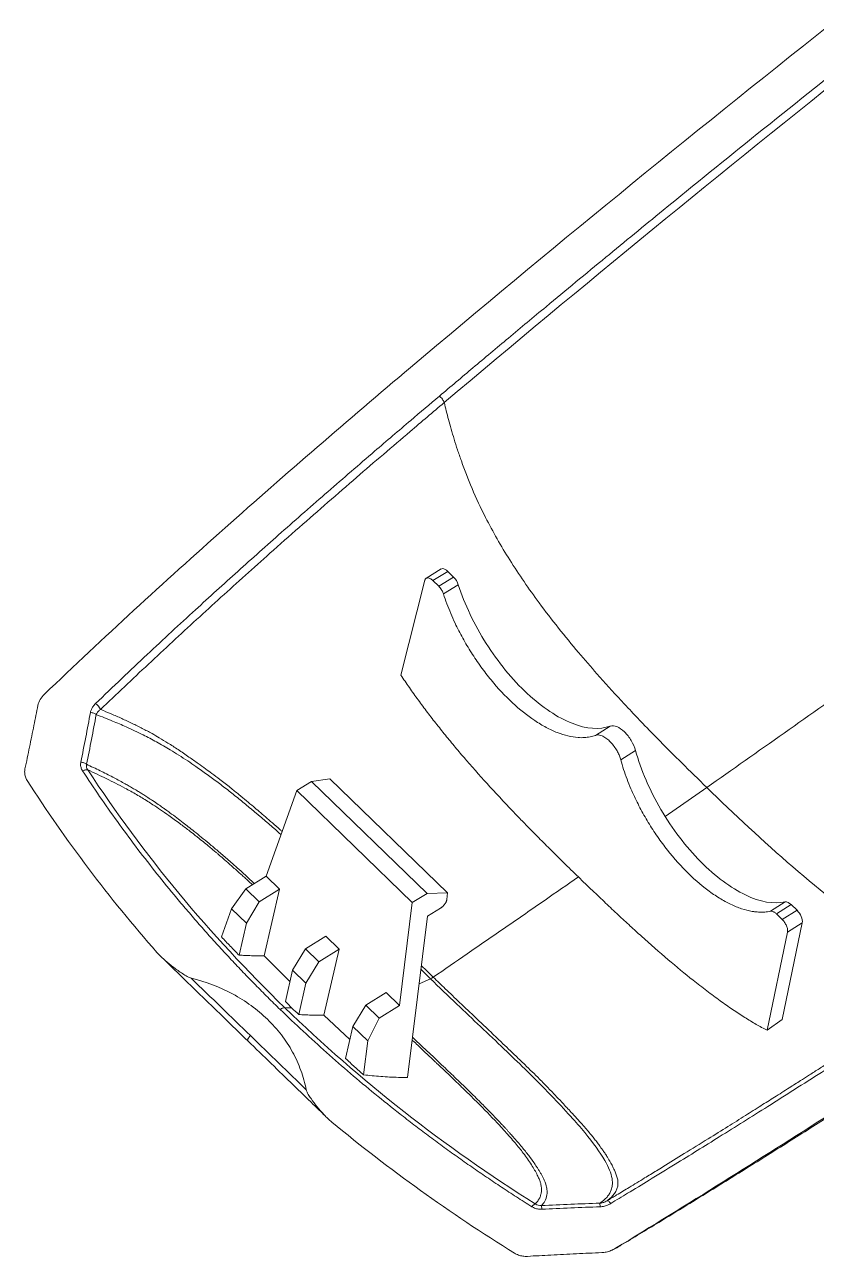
# Model space of a CAD drawing. Header units: inches. Extents: x 1631 to 3663, y 1126 to 1454.
# Drawn here: x 3007.32 to 3026.2, y 1193.24 to 1222.63 of the extents above; entities that cross this region are included whole.
import ezdxf

# ---------------------------------------------------------------- set-up
doc = ezdxf.new("R2010")
doc.units = ezdxf.units.IN
doc.header["$LTSCALE"] = 15

msp = doc.modelspace()

# ---------------------------------------------------------------- linework, layer by layer
at = {"color": 7, "linetype": 'Continuous', "lineweight": 15}
for p, q in [((3017.248, 1209.641), (3016.887, 1209.416)), ((3017.051, 1209.362), (3017.405, 1209.582)), ((3017.544, 1209.447), (3017.191, 1209.226)), ((3017.544, 1209.447), (3017.405, 1209.582)), ((3016.86, 1209.371), (3016.287, 1207.11)), ((3017.191, 1209.226), (3017.051, 1209.362)), ((3017.305, 1209.043), (3017.658, 1209.264)), ((3021.283, 1205.891), (3020.929, 1205.67)), ((3021.532, 1205.085), (3021.886, 1205.306)), ((3014.161, 1204.572), (3013.808, 1204.351)), ((3014.596, 1204.636), (3014.161, 1204.572)), ((3014.161, 1204.572), (3016.914, 1201.9)), ((3017.404, 1201.911), (3014.596, 1204.636)), ((3013.808, 1204.351), (3013.079, 1202.31)), ((3016.56, 1201.68), (3013.808, 1204.351)), ((3013.079, 1202.31), (3012.593, 1202.006)), ((3013.079, 1202.31), (3013.396, 1202.001)), ((3012.593, 1202.006), (3012.253, 1201.534)), ((3012.593, 1202.006), (3012.91, 1201.698)), ((3013.396, 1202.001), (3012.91, 1201.698)), ((3013.396, 1202.001), (3013.031, 1200.411)), ((3016.914, 1201.9), (3016.56, 1201.68)), ((3016.914, 1201.9), (3017.404, 1201.911)), ((3017.404, 1201.911), (3017.384, 1201.75)), ((3012.253, 1201.534), (3012.011, 1200.859)), ((3012.253, 1201.534), (3012.605, 1201.192)), ((3012.91, 1201.698), (3012.605, 1201.192)), ((3016.256, 1199.226), (3016.56, 1201.68)), ((3016.927, 1201.354), (3017.236, 1201.547)), ((3025.455, 1201.695), (3025.102, 1201.474)), ((3025.243, 1201.41), (3025.597, 1201.631)), ((3025.736, 1201.495), (3025.383, 1201.274)), ((3025.736, 1201.495), (3025.597, 1201.631)), ((3012.605, 1201.192), (3012.429, 1200.425)), ((3016.927, 1201.354), (3016.45, 1197.506)), ((3025.383, 1201.274), (3025.243, 1201.41)), ((3025.383, 1198.888), (3025.861, 1201.198)), ((3025.508, 1200.977), (3025.861, 1201.198)), ((3014.012, 1200.575), (3014.498, 1200.878)), ((3014.498, 1200.878), (3014.816, 1200.57)), ((3025.021, 1198.632), (3025.508, 1200.977)), ((3013.031, 1200.411), (3013.644, 1199.796)), ((3013.707, 1200.069), (3014.012, 1200.575)), ((3014.33, 1200.266), (3014.012, 1200.575)), ((3014.816, 1200.57), (3014.33, 1200.266)), ((3014.816, 1200.57), (3014.454, 1198.995)), ((3013.534, 1199.317), (3013.707, 1200.069)), ((3013.707, 1200.069), (3014.025, 1199.761)), ((3014.33, 1200.266), (3014.025, 1199.761)), ((3014.025, 1199.761), (3013.852, 1199.008)), ((3015.452, 1199.231), (3015.938, 1199.534)), ((3015.938, 1199.534), (3016.256, 1199.226)), ((3015.146, 1198.725), (3015.452, 1199.231)), ((3015.452, 1199.231), (3015.77, 1198.922)), ((3016.256, 1199.226), (3015.77, 1198.922)), ((3014.454, 1198.995), (3015.074, 1198.412)), ((3015.77, 1198.922), (3015.499, 1198.383)), ((3025.022, 1198.632), (3025.383, 1198.888)), ((3014.97, 1197.958), (3015.146, 1198.725)), ((3015.146, 1198.725), (3015.499, 1198.383)), ((3015.499, 1198.383), (3015.398, 1197.571)), ((3021.205, 1194.565), (3021.242, 1194.594))]:
    msp.add_line(p, q, dxfattribs=at)
at = {"color": 8, "linetype": 'Continuous', "lineweight": 15}
for p, q in [((3022.593, 1203.735), (3023.582, 1204.427)), ((3016.993, 1199.863), (3016.727, 1199.741))]:
    msp.add_line(p, q, dxfattribs=at)
at = {"color": 7, "linetype": 'Continuous', "lineweight": 15}
msp.add_arc((3008.746, 1206.083), 0.432, 28.1101, 52.828, dxfattribs=at)
for points in [[(3026.522, 1222.628), (3023.149, 1219.954), (3019.813, 1217.231), (3016.516, 1214.448)], [(3017.323, 1213.611), (3020.621, 1216.396), (3023.953, 1219.123), (3027.324, 1221.8)], [(3017.323, 1213.611), (3017.324, 1213.608), (3017.325, 1213.605), (3017.326, 1213.602)], [(3017.544, 1209.447), (3017.594, 1209.399), (3017.637, 1209.329), (3017.658, 1209.264)], [(3007.788, 1206.65), (3007.71, 1206.574), (3007.652, 1206.483), (3007.633, 1206.383)], [(3009.127, 1206.287), (3009.129, 1206.286), (3009.13, 1206.285), (3009.132, 1206.285)], [(3008.794, 1204.981), (3008.874, 1205.376), (3008.951, 1205.771), (3009.024, 1206.166)], [(3008.822, 1204.848), (3008.791, 1204.89), (3008.781, 1204.938), (3008.794, 1204.981)], [(3013.517, 1199.174), (3011.726, 1200.914), (3010.147, 1202.819), (3008.822, 1204.848)], [(3007.377, 1204.594), (3008.295, 1203.162), (3009.327, 1201.795), (3010.471, 1200.491)], [(3025.455, 1201.695), (3025.493, 1201.703), (3025.547, 1201.678), (3025.597, 1201.631)], [(3012.701, 1198.505), (3012.242, 1198.951), (3011.768, 1199.411), (3011.285, 1199.879)], [(3016.993, 1199.863), (3017.014, 1199.872), (3017.036, 1199.885), (3017.06, 1199.901)], [(3019.494, 1194.489), (3017.315, 1195.86), (3015.31, 1197.435), (3013.517, 1199.174)], [(3013.692, 1199.162), (3013.634, 1199.166), (3013.575, 1199.17), (3013.517, 1199.174)], [(3013.534, 1199.317), (3013.587, 1199.265), (3013.639, 1199.213), (3013.692, 1199.162)], [(3013.852, 1199.008), (3013.798, 1199.059), (3013.745, 1199.111), (3013.692, 1199.162)], [(3014.031, 1197.214), (3013.605, 1197.627), (3013.16, 1198.059), (3012.701, 1198.505)], [(3014.642, 1196.443), (3016.007, 1195.311), (3017.457, 1194.268), (3018.996, 1193.315)], [(3019.642, 1194.45), (3019.589, 1194.447), (3019.535, 1194.461), (3019.494, 1194.489)], [(3021.034, 1194.508), (3020.57, 1194.492), (3020.106, 1194.473), (3019.642, 1194.45)], [(3021.204, 1194.564), (3021.204, 1194.565), (3021.205, 1194.565), (3021.205, 1194.565)]]:
    msp.add_open_spline(points, degree=3, dxfattribs=at)
for points, knots in [([(3017.209, 1213.766), (3017.476, 1213.991), (3018.023, 1214.454), (3018.87, 1215.164), (3019.925, 1216.044), (3021.153, 1217.061), (3022.831, 1218.438), (3024.841, 1220.069), (3026.403, 1221.315), (3027.211, 1221.96)], [0, 0, 0, 0, 0.080748, 0.166134, 0.256204, 0.399216, 0.536011, 0.759813, 1, 1, 1, 1]), ([(3016.516, 1214.448), (3015.027, 1213.191), (3013.552, 1211.916), (3010.637, 1209.322), (3009.199, 1208.002), (3007.788, 1206.65)], [0, 0, 0, 0, 0.5, 0.5, 1, 1, 1, 1]), ([(3009.007, 1206.427), (3009.215, 1206.626), (3009.623, 1207.018), (3010.228, 1207.59), (3010.814, 1208.137), (3011.534, 1208.8), (3012.405, 1209.59), (3013.458, 1210.53), (3014.546, 1211.485), (3015.576, 1212.376), (3016.463, 1213.136), (3016.981, 1213.572), (3017.209, 1213.766)], [0, 0, 0, 0, 0.078309, 0.153964, 0.226828, 0.296773, 0.420804, 0.547143, 0.681427, 0.815356, 0.918321, 1, 1, 1, 1]), ([(3009.127, 1206.287), (3009.316, 1206.468), (3009.694, 1206.83), (3010.266, 1207.368), (3010.84, 1207.904), (3011.418, 1208.436), (3011.998, 1208.965), (3012.581, 1209.491), (3013.203, 1210.047), (3014.086, 1210.828), (3015.198, 1211.798), (3016.353, 1212.789), (3017.052, 1213.381), (3017.323, 1213.611)], [0, 0, 0, 0, 0.071409, 0.142822, 0.214236, 0.285654, 0.357073, 0.428495, 0.499919, 0.584799, 0.749949, 0.902768, 1, 1, 1, 1]), ([(3017.323, 1213.611), (3017.314, 1213.635), (3017.298, 1213.664), (3017.257, 1213.719), (3017.232, 1213.746), (3017.209, 1213.766)], [0, 0, 0, 0, 0.5, 0.5, 1, 1, 1, 1]), ([(3017.326, 1213.602), (3017.341, 1213.539), (3017.372, 1213.407), (3017.426, 1213.199), (3017.488, 1212.976), (3017.559, 1212.737), (3017.639, 1212.483), (3017.773, 1212.093), (3017.981, 1211.552), (3018.35, 1210.755), (3018.883, 1209.828), (3019.63, 1208.745), (3020.345, 1207.852), (3021.005, 1207.089), (3021.415, 1206.637), (3021.78, 1206.246), (3022.091, 1205.918), (3022.504, 1205.494), (3023.013, 1204.983), (3023.383, 1204.622), (3023.582, 1204.427)], [0, 0, 0, 0, 0.0201399, 0.0417266, 0.0646937, 0.0889673, 0.1144714, 0.1411344, 0.2051277, 0.2723279, 0.3713164, 0.476232, 0.6050235, 0.6634665, 0.7381554, 0.7649672, 0.8051031, 0.8582743, 0.9237449, 1, 1, 1, 1]), ([(3017.051, 1209.362), (3017.045, 1209.368), (3017.032, 1209.38), (3017.011, 1209.395), (3016.976, 1209.417), (3016.939, 1209.43), (3016.904, 1209.426), (3016.884, 1209.414), (3016.868, 1209.397), (3016.863, 1209.38), (3016.86, 1209.371)], [0, 0, 0, 0, 0.079776, 0.159593, 0.240679, 0.499394, 0.627929, 0.759459, 0.879005, 1, 1, 1, 1]), ([(3017.405, 1209.582), (3017.384, 1209.6), (3017.342, 1209.635), (3017.284, 1209.654), (3017.257, 1209.642), (3017.245, 1209.637)], [0, 0, 0, 0, 0.349794, 0.699588, 1, 1, 1, 1]), ([(3017.305, 1209.043), (3017.301, 1209.054), (3017.293, 1209.076), (3017.278, 1209.109), (3017.256, 1209.146), (3017.228, 1209.188), (3017.203, 1209.213), (3017.191, 1209.226)], [0, 0, 0, 0, 0.166776, 0.332177, 0.500272, 0.749398, 1, 1, 1, 1]), ([(3017.658, 1209.264), (3017.808, 1208.798), (3018.038, 1208.312), (3018.609, 1207.413), (3018.948, 1206.999), (3019.658, 1206.338), (3020.028, 1206.092), (3020.714, 1205.822), (3021.03, 1205.8), (3021.283, 1205.891)], [0, 0, 0, 0, 0.25, 0.25, 0.5, 0.5, 0.75, 0.75, 1, 1, 1, 1]), ([(3020.929, 1205.67), (3020.908, 1205.663), (3020.866, 1205.649), (3020.8, 1205.634), (3020.732, 1205.622), (3020.662, 1205.616), (3020.589, 1205.614), (3020.463, 1205.619), (3020.276, 1205.648), (3020.02, 1205.729), (3019.753, 1205.853), (3019.395, 1206.069), (3018.946, 1206.428), (3018.515, 1206.888), (3018.194, 1207.304), (3017.967, 1207.639), (3017.76, 1207.988), (3017.598, 1208.304), (3017.475, 1208.579), (3017.382, 1208.812), (3017.331, 1208.966), (3017.305, 1209.043)], [0, 0, 0, 0, 0.020589, 0.041116, 0.061613, 0.082112, 0.102647, 0.123249, 0.186675, 0.250149, 0.313574, 0.377048, 0.500012, 0.622976, 0.686401, 0.749875, 0.813301, 0.876775, 0.917883, 0.958871, 1, 1, 1, 1]), ([(3028.212, 1207.689), (3027.919, 1207.482), (3026.328, 1206.358), (3024.789, 1205.273), (3023.582, 1204.427)], [0.8929404, 0.8929404, 0.8929404, 0.8929404, 0.9125795, 1.0000005, 1.0000005, 1.0000005, 1.0000005]), ([(3020.521, 1202.291), (3020.402, 1202.407), (3020.174, 1202.629), (3019.847, 1202.953), (3019.549, 1203.252), (3019.28, 1203.525), (3018.904, 1203.914), (3018.43, 1204.419), (3017.959, 1204.947), (3017.616, 1205.349), (3017.38, 1205.635), (3017.148, 1205.925), (3016.921, 1206.217), (3016.702, 1206.512), (3016.49, 1206.808), (3016.354, 1207.01), (3016.287, 1207.11)], [0, 0, 0, 0, 0.080226, 0.154313, 0.221953, 0.282932, 0.337109, 0.479619, 0.609676, 0.66682, 0.723669, 0.780118, 0.836056, 0.891391, 0.946054, 1, 1, 1, 1]), ([(3007.633, 1206.383), (3007.602, 1206.225), (3007.57, 1206.066), (3007.538, 1205.908), (3007.504, 1205.735), (3007.469, 1205.562), (3007.433, 1205.389), (3007.398, 1205.216), (3007.362, 1205.043), (3007.325, 1204.87)], [0, 0, 0, 0, 0.000930206, 0.000930206, 0.000930206, 0.00194582, 0.00194582, 0.00194582, 0.002961455, 0.002961455, 0.002961455, 0.002961455]), ([(3008.656, 1205.033), (3008.696, 1205.23), (3008.775, 1205.625), (3008.849, 1206.02), (3008.886, 1206.218)], [0, 0, 0, 0, 0.498722, 1, 1, 1, 1]), ([(3008.886, 1206.218), (3008.889, 1206.23), (3008.894, 1206.255), (3008.908, 1206.291), (3008.926, 1206.327), (3008.949, 1206.361), (3008.976, 1206.395), (3008.997, 1206.416), (3009.007, 1206.427)], [0, 0, 0, 0, 0.158549, 0.31816, 0.480544, 0.64733, 0.820028, 1, 1, 1, 1]), ([(3008.886, 1206.218), (3008.912, 1206.215), (3008.939, 1206.208), (3008.987, 1206.19), (3009.008, 1206.178), (3009.024, 1206.166)], [0, 0, 0, 0, 0.5, 0.5, 1, 1, 1, 1]), ([(3009.024, 1206.166), (3009.028, 1206.176), (3009.035, 1206.194), (3009.053, 1206.22), (3009.074, 1206.244), (3009.099, 1206.267), (3009.118, 1206.28), (3009.127, 1206.287)], [0, 0, 0, 0, 0.191302, 0.387272, 0.58761, 0.792057, 1, 1, 1, 1]), ([(3021.283, 1205.891), (3021.326, 1205.907), (3021.38, 1205.902), (3021.497, 1205.854), (3021.56, 1205.81), (3021.679, 1205.694), (3021.736, 1205.622), (3021.828, 1205.467), (3021.865, 1205.384), (3021.886, 1205.306)], [0, 0, 0, 0, 0.25, 0.25, 0.5, 0.5, 0.75, 0.75, 1, 1, 1, 1]), ([(3021.532, 1205.085), (3021.528, 1205.101), (3021.519, 1205.132), (3021.501, 1205.18), (3021.48, 1205.228), (3021.456, 1205.276), (3021.416, 1205.347), (3021.354, 1205.437), (3021.267, 1205.534), (3021.175, 1205.611), (3021.094, 1205.656), (3021.027, 1205.677), (3020.974, 1205.682), (3020.944, 1205.674), (3020.929, 1205.67)], [0, 0, 0, 0, 0.050532, 0.100316, 0.149864, 0.199695, 0.250319, 0.375056, 0.500088, 0.624825, 0.749857, 0.833574, 0.916154, 1, 1, 1, 1]), ([(3021.886, 1205.306), (3022.012, 1204.847), (3022.221, 1204.36), (3022.758, 1203.442), (3023.086, 1203.011), (3023.785, 1202.304), (3024.156, 1202.028), (3024.856, 1201.694), (3025.185, 1201.637), (3025.455, 1201.695)], [0, 0, 0, 0, 0.25, 0.25, 0.5, 0.5, 0.75, 0.75, 1, 1, 1, 1]), ([(3008.698, 1204.822), (3008.69, 1204.835), (3008.675, 1204.861), (3008.66, 1204.903), (3008.651, 1204.946), (3008.65, 1204.989), (3008.654, 1205.018), (3008.656, 1205.033)], [0, 0, 0, 0, 0.20543, 0.404417, 0.600628, 0.797894, 1, 1, 1, 1]), ([(3008.656, 1205.033), (3008.682, 1205.029), (3008.708, 1205.023), (3008.756, 1205.004), (3008.778, 1204.993), (3008.794, 1204.981)], [0, 0, 0, 0, 0.5, 0.5, 1, 1, 1, 1]), ([(3025.102, 1201.474), (3025.08, 1201.47), (3025.035, 1201.461), (3024.965, 1201.454), (3024.893, 1201.451), (3024.819, 1201.453), (3024.743, 1201.459), (3024.611, 1201.478), (3024.417, 1201.527), (3024.154, 1201.633), (3023.883, 1201.781), (3023.523, 1202.026), (3023.077, 1202.418), (3022.656, 1202.903), (3022.348, 1203.334), (3022.132, 1203.678), (3021.939, 1204.033), (3021.791, 1204.351), (3021.68, 1204.626), (3021.598, 1204.858), (3021.554, 1205.009), (3021.532, 1205.085)], [0, 0, 0, 0, 0.020589, 0.041116, 0.061613, 0.082112, 0.102647, 0.123249, 0.186675, 0.250149, 0.313574, 0.377048, 0.500012, 0.622976, 0.686401, 0.749875, 0.813301, 0.876775, 0.917883, 0.958871, 1, 1, 1, 1]), ([(3007.377, 1204.594), (3007.369, 1204.608), (3007.352, 1204.636), (3007.335, 1204.68), (3007.322, 1204.726), (3007.317, 1204.774), (3007.317, 1204.822), (3007.322, 1204.854), (3007.325, 1204.87)], [0, 0, 0, 0, 0.164401, 0.329543, 0.495569, 0.66259, 0.830698, 1, 1, 1, 1]), ([(3008.698, 1204.822), (3008.721, 1204.833), (3008.745, 1204.841), (3008.788, 1204.851), (3008.807, 1204.851), (3008.822, 1204.848)], [0, 0, 0, 0, 0.5, 0.5, 1, 1, 1, 1]), ([(3013.411, 1199.128), (3013.312, 1199.225), (3013.113, 1199.42), (3012.819, 1199.716), (3012.53, 1200.014), (3012.244, 1200.316), (3011.963, 1200.62), (3011.685, 1200.927), (3011.412, 1201.237), (3011.143, 1201.55), (3010.808, 1201.95), (3010.412, 1202.439), (3009.961, 1203.022), (3009.525, 1203.613), (3009.102, 1204.212), (3008.833, 1204.618), (3008.698, 1204.822)], [0, 0, 0, 0, 0.055578, 0.111133, 0.166672, 0.222203, 0.277734, 0.333271, 0.388823, 0.444397, 0.500001, 0.59994, 0.699863, 0.799815, 0.899845, 1, 1, 1, 1]), ([(3030.716, 1200.612), (3030.532, 1200.478), (3030.33, 1200.379), (3029.892, 1200.263), (3029.658, 1200.245), (3029.156, 1200.301), (3028.887, 1200.377), (3028.306, 1200.618), (3027.996, 1200.783), (3027.028, 1201.385), (3026.331, 1201.928), (3024.933, 1203.135), (3024.233, 1203.796), (3023.582, 1204.427)], [0, 0, 0, 0, 0.125, 0.125, 0.25, 0.25, 0.375, 0.375, 0.5, 0.5, 0.75, 0.75, 1, 1, 1, 1]), ([(3020.521, 1202.291), (3020.254, 1202.106), (3019.675, 1201.704), (3018.79, 1201.092), (3017.902, 1200.48), (3017.328, 1200.085), (3017.06, 1199.901)], [0.1398982, 0.1398982, 0.1398982, 0.1398982, 0.2451634, 0.3701634, 0.4951634, 0.6052652, 0.6052652, 0.6052652, 0.6052652]), ([(3020.521, 1202.291), (3020.632, 1202.184), (3020.849, 1201.974), (3021.166, 1201.672), (3021.467, 1201.389), (3021.751, 1201.125), (3022.147, 1200.765), (3022.646, 1200.326), (3023.167, 1199.895), (3023.58, 1199.573), (3023.895, 1199.34), (3024.196, 1199.128), (3024.484, 1198.94), (3024.758, 1198.773), (3024.935, 1198.678), (3025.021, 1198.632)], [0, 0, 0, 0, 0.075055, 0.146258, 0.213615, 0.277138, 0.33684, 0.478526, 0.609536, 0.681929, 0.751258, 0.817615, 0.881107, 0.941856, 1, 1, 1, 1]), ([(3017.384, 1201.75), (3017.383, 1201.743), (3017.38, 1201.728), (3017.371, 1201.704), (3017.36, 1201.681), (3017.346, 1201.658), (3017.331, 1201.636), (3017.315, 1201.616), (3017.298, 1201.598), (3017.282, 1201.582), (3017.266, 1201.568), (3017.251, 1201.556), (3017.241, 1201.55), (3017.236, 1201.547)], [0, 0, 0, 0, 0.113647, 0.222739, 0.327277, 0.427262, 0.522698, 0.613587, 0.699933, 0.781741, 0.859017, 0.931767, 1, 1, 1, 1]), ([(3025.243, 1201.41), (3025.235, 1201.417), (3025.218, 1201.433), (3025.193, 1201.45), (3025.164, 1201.466), (3025.132, 1201.477), (3025.112, 1201.475), (3025.102, 1201.474)], [0, 0, 0, 0, 0.166776, 0.332177, 0.500272, 0.749398, 1, 1, 1, 1]), ([(3025.736, 1201.495), (3025.777, 1201.455), (3025.814, 1201.4), (3025.861, 1201.29), (3025.869, 1201.236), (3025.861, 1201.198)], [0, 0, 0, 0, 0.5, 0.5, 1, 1, 1, 1]), ([(3025.508, 1200.977), (3025.509, 1200.983), (3025.511, 1200.996), (3025.511, 1201.018), (3025.507, 1201.058), (3025.492, 1201.11), (3025.464, 1201.167), (3025.44, 1201.207), (3025.412, 1201.244), (3025.393, 1201.264), (3025.383, 1201.274)], [0, 0, 0, 0, 0.079776, 0.159593, 0.240679, 0.499394, 0.627929, 0.759459, 0.879005, 1, 1, 1, 1]), ([(3012.011, 1200.859), (3012.081, 1200.786), (3012.22, 1200.641), (3012.359, 1200.497), (3012.429, 1200.425)], [0, 0, 0, 0, 0.499692, 1, 1, 1, 1]), ([(3030.716, 1200.612), (3029.842, 1200.037), (3028.583, 1199.209), (3027.275, 1198.365), (3026.81, 1198.066), (3026.695, 1197.992), (3026.581, 1197.919), (3026.466, 1197.845), (3026.351, 1197.771), (3026.236, 1197.698), (3026.121, 1197.625), (3025.983, 1197.536), (3025.793, 1197.415), (3025.523, 1197.243), (3025.208, 1197.043), (3024.859, 1196.823), (3024.489, 1196.589), (3024.071, 1196.327), (3023.585, 1196.023), (3023.069, 1195.703), (3022.657, 1195.449), (3022.435, 1195.313), (3022.384, 1195.282)], [0, 0, 0, 0, 0.318847, 0.45913, 0.472908, 0.486685, 0.500462, 0.514239, 0.528016, 0.541793, 0.55557, 0.569346, 0.591558, 0.62386, 0.666251, 0.704665, 0.748754, 0.798517, 0.853954, 0.921928, 0.981683, 1, 1, 1, 1]), ([(3010.471, 1200.491), (3010.525, 1200.428), (3010.586, 1200.37), (3010.713, 1200.258), (3010.778, 1200.204), (3010.913, 1200.1), (3010.983, 1200.049), (3011.091, 1199.978), (3011.127, 1199.955), (3011.184, 1199.923), (3011.203, 1199.913), (3011.243, 1199.894), (3011.263, 1199.885), (3011.285, 1199.879)], [0, 0, 0, 0, 0.25, 0.25, 0.5, 0.5, 0.75, 0.75, 0.875, 0.875, 0.9375, 0.9375, 1, 1, 1, 1]), ([(3010.617, 1200.343), (3010.766, 1200.197), (3011.11, 1199.864), (3011.627, 1199.362), (3012.152, 1198.852), (3012.481, 1198.533), (3012.638, 1198.38)], [0, 0, 0, 0, 0.216122, 0.496581, 0.760037, 1, 1, 1, 1]), ([(3012.429, 1200.425), (3012.478, 1200.423), (3012.576, 1200.417), (3012.725, 1200.413), (3012.877, 1200.41), (3012.979, 1200.411), (3013.031, 1200.411)], [0, 0, 0, 0, 0.250017, 0.5, 0.749983, 1, 1, 1, 1]), ([(3030.818, 1200.556), (3030.484, 1200.337), (3029.822, 1199.9), (3028.828, 1199.25), (3027.663, 1198.493), (3026.401, 1197.681), (3025.082, 1196.841), (3023.918, 1196.111), (3022.974, 1195.525), (3022.244, 1195.077), (3021.733, 1194.765), (3021.428, 1194.582), (3021.294, 1194.501)], [0, 0, 0, 0, 0.106764, 0.2124402, 0.3169779, 0.4775716, 0.6120461, 0.7325522, 0.8418917, 0.9062264, 0.9588445, 1, 1, 1, 1]), ([(3011.285, 1199.879), (3011.638, 1199.792), (3011.968, 1199.666), (3012.43, 1199.416), (3012.579, 1199.322), (3012.856, 1199.121), (3012.985, 1199.012), (3013.225, 1198.779), (3013.337, 1198.654), (3013.539, 1198.391), (3013.628, 1198.255), (3013.783, 1197.973), (3013.849, 1197.827), (3013.959, 1197.526), (3014.001, 1197.371), (3014.031, 1197.214)], [0, 0, 0, 0, 0.25, 0.25, 0.375, 0.375, 0.5, 0.5, 0.625, 0.625, 0.75, 0.75, 0.875, 0.875, 1, 1, 1, 1]), ([(3021.034, 1194.508), (3021.055, 1194.523), (3021.095, 1194.55), (3021.147, 1194.593), (3021.198, 1194.644), (3021.248, 1194.705), (3021.284, 1194.77), (3021.315, 1194.844), (3021.338, 1194.943), (3021.329, 1195.152), (3021.171, 1195.545), (3020.785, 1196.068), (3020.319, 1196.606), (3019.845, 1197.113), (3019.306, 1197.652), (3018.737, 1198.201), (3018.192, 1198.718), (3017.602, 1199.275), (3017.202, 1199.661), (3016.993, 1199.863)], [0, 0, 0, 0, 0.02442, 0.046314, 0.065905, 0.09712, 0.126734, 0.142475, 0.17775, 0.225468, 0.324561, 0.44816, 0.512971, 0.591678, 0.687967, 0.758733, 0.836951, 0.914697, 1, 1, 1, 1]), ([(3021.406, 1193.431), (3023.128, 1194.481), (3024.827, 1195.547), (3028.196, 1197.701), (3029.864, 1198.788), (3031.521, 1199.883)], [0, 0, 0, 0, 0.5, 0.5, 1, 1, 1, 1]), ([(3021.536, 1193.502), (3021.837, 1193.684), (3022.468, 1194.066), (3023.426, 1194.654), (3024.414, 1195.266), (3025.416, 1195.894), (3026.449, 1196.549), (3027.537, 1197.246), (3028.697, 1197.995), (3029.941, 1198.805), (3030.797, 1199.369), (3031.239, 1199.661)], [0, 0, 0, 0, 0.092135, 0.193408, 0.294199, 0.396178, 0.502197, 0.613349, 0.733098, 0.861955, 1, 1, 1, 1]), ([(3013.517, 1199.174), (3013.505, 1199.175), (3013.489, 1199.172), (3013.451, 1199.156), (3013.431, 1199.143), (3013.411, 1199.128)], [0, 0, 0, 0, 0.5, 0.5, 1, 1, 1, 1]), ([(3019.409, 1194.424), (3019.288, 1194.501), (3019.045, 1194.655), (3018.686, 1194.891), (3018.329, 1195.13), (3017.976, 1195.372), (3017.627, 1195.618), (3017.281, 1195.868), (3016.939, 1196.121), (3016.6, 1196.378), (3016.175, 1196.707), (3015.668, 1197.113), (3015.085, 1197.601), (3014.514, 1198.099), (3013.955, 1198.607), (3013.593, 1198.954), (3013.411, 1199.128)], [0, 0, 0, 0, 0.0556501, 0.1112574, 0.1668303, 0.2223771, 0.2779061, 0.3334252, 0.3889427, 0.4444663, 0.500004, 0.6000512, 0.7000299, 0.7999848, 0.8999601, 1, 1, 1, 1]), ([(3013.852, 1199.008), (3013.901, 1199.006), (3013.999, 1199), (3014.148, 1198.996), (3014.3, 1198.994), (3014.402, 1198.995), (3014.454, 1198.995)], [0, 0, 0, 0, 0.250017, 0.5, 0.749983, 1, 1, 1, 1]), ([(3012.638, 1198.381), (3012.826, 1198.199), (3013.195, 1197.84), (3013.714, 1197.337), (3014.141, 1196.921), (3014.388, 1196.683), (3014.481, 1196.592)], [0, 0, 0, 0, 0.291959, 0.573531, 0.838052, 1, 1, 1, 1]), ([(3012.639, 1198.382), (3012.639, 1198.38), (3012.64, 1198.377), (3012.643, 1198.376), (3012.643, 1198.376)], [0, 0, 0, 0, 0.789028, 1, 1, 1, 1]), ([(3015.398, 1197.571), (3015.327, 1197.635), (3015.184, 1197.763), (3015.041, 1197.893), (3014.97, 1197.958)], [0, 0, 0, 0, 0.499598, 1, 1, 1, 1]), ([(3015.398, 1197.571), (3015.466, 1197.563), (3015.602, 1197.548), (3015.809, 1197.53), (3016.02, 1197.517), (3016.233, 1197.509), (3016.377, 1197.507), (3016.45, 1197.506)], [0, 0, 0, 0, 0.2000784, 0.4000733, 0.600029, 0.7999898, 1, 1, 1, 1]), ([(3014.031, 1197.214), (3014.035, 1197.194), (3014.043, 1197.176), (3014.06, 1197.14), (3014.07, 1197.122), (3014.1, 1197.069), (3014.123, 1197.035), (3014.192, 1196.934), (3014.242, 1196.868), (3014.347, 1196.74), (3014.401, 1196.677), (3014.516, 1196.556), (3014.576, 1196.497), (3014.641, 1196.442)], [0, 0, 0, 0, 0.0625, 0.0625, 0.125, 0.125, 0.25, 0.25, 0.5, 0.5, 0.75, 0.75, 1, 1, 1, 1]), ([(3019.494, 1194.489), (3019.484, 1194.488), (3019.471, 1194.481), (3019.441, 1194.459), (3019.425, 1194.442), (3019.409, 1194.424)], [0, 0, 0, 0, 0.5, 0.5, 1, 1, 1, 1]), ([(3019.648, 1194.364), (3019.631, 1194.363), (3019.597, 1194.363), (3019.547, 1194.369), (3019.499, 1194.382), (3019.453, 1194.4), (3019.424, 1194.416), (3019.409, 1194.424)], [0, 0, 0, 0, 0.200993, 0.397726, 0.593976, 0.793535, 1, 1, 1, 1]), ([(3019.648, 1194.364), (3019.647, 1194.386), (3019.645, 1194.406), (3019.643, 1194.436), (3019.643, 1194.446), (3019.642, 1194.45)], [0, 0, 0, 0, 0.5, 0.5, 1, 1, 1, 1]), ([(3021.039, 1194.422), (3020.806, 1194.413), (3020.342, 1194.396), (3019.879, 1194.375), (3019.648, 1194.364)], [0, 0, 0, 0, 0.501282, 1, 1, 1, 1]), ([(3021.204, 1194.564), (3021.191, 1194.557), (3021.166, 1194.543), (3021.129, 1194.527), (3021.094, 1194.517), (3021.063, 1194.511), (3021.043, 1194.509), (3021.034, 1194.508)], [0, 0, 0, 0, 0.262421, 0.492375, 0.69092, 0.859682, 1, 1, 1, 1]), ([(3021.039, 1194.422), (3021.038, 1194.444), (3021.037, 1194.464), (3021.035, 1194.494), (3021.035, 1194.504), (3021.034, 1194.508)], [0, 0, 0, 0, 0.5, 0.5, 1, 1, 1, 1]), ([(3021.294, 1194.501), (3021.277, 1194.492), (3021.245, 1194.473), (3021.194, 1194.452), (3021.143, 1194.436), (3021.091, 1194.425), (3021.056, 1194.423), (3021.039, 1194.422)], [0, 0, 0, 0, 0.2150586, 0.4200329, 0.6173452, 0.8096989, 1, 1, 1, 1]), ([(3021.204, 1194.564), (3021.212, 1194.568), (3021.225, 1194.565), (3021.257, 1194.542), (3021.276, 1194.523), (3021.294, 1194.501)], [0, 0, 0, 0, 0.5, 0.5, 1, 1, 1, 1]), ([(3019.307, 1193.239), (3019.288, 1193.239), (3019.251, 1193.238), (3019.196, 1193.243), (3019.142, 1193.253), (3019.09, 1193.269), (3019.041, 1193.289), (3019.011, 1193.307), (3018.996, 1193.315)], [0, 0, 0, 0, 0.169295, 0.337399, 0.504417, 0.670445, 0.835591, 1, 1, 1, 1]), ([(3019.307, 1193.239), (3019.493, 1193.25), (3019.679, 1193.26), (3019.864, 1193.27), (3020.067, 1193.281), (3020.27, 1193.291), (3020.473, 1193.3), (3020.676, 1193.31), (3020.878, 1193.32), (3021.081, 1193.328)], [0, 0, 0, 0, 0.00093021, 0.00093021, 0.00093021, 0.001945609, 0.001945609, 0.001945609, 0.002961031, 0.002961031, 0.002961031, 0.002961031]), ([(3021.406, 1193.431), (3021.388, 1193.42), (3021.352, 1193.4), (3021.296, 1193.375), (3021.241, 1193.355), (3021.186, 1193.341), (3021.133, 1193.332), (3021.098, 1193.329), (3021.081, 1193.328)], [0, 0, 0, 0, 0.187011, 0.36624, 0.537337, 0.700055, 0.854269, 1, 1, 1, 1]), ([(3021.314, 1193.386), (3021.357, 1193.403), (3021.411, 1193.426), (3021.459, 1193.457), (3021.469, 1193.464)], [0, 0, 0, 0, 0.780943, 1, 1, 1, 1]), ([(3021.406, 1193.431), (3021.444, 1193.448), (3021.491, 1193.469), (3021.528, 1193.498), (3021.535, 1193.503)], [0, 0, 0, 0, 0.818731, 1, 1, 1, 1])]:
    msp.add_open_spline(points, degree=3, knots=knots, dxfattribs=at)
at = {"color": 8, "linetype": 'Continuous', "lineweight": 15}
for points, knots in [([(3009.132, 1206.285), (3009.214, 1206.251), (3009.378, 1206.185), (3009.628, 1206.074), (3009.875, 1205.958), (3010.117, 1205.839), (3010.334, 1205.724), (3010.538, 1205.608), (3010.745, 1205.482), (3010.98, 1205.329), (3011.221, 1205.164), (3011.44, 1205.009), (3011.621, 1204.878), (3011.795, 1204.751), (3011.991, 1204.603), (3012.207, 1204.434), (3012.418, 1204.264), (3012.602, 1204.112), (3012.763, 1203.977), (3012.914, 1203.849), (3013.065, 1203.719), (3013.229, 1203.576), (3013.363, 1203.459), (3013.44, 1203.39), (3013.459, 1203.373)], [0, 0, 0, 0, 0.064496, 0.128064, 0.190223, 0.249081, 0.304479, 0.344931, 0.392442, 0.44737, 0.505628, 0.554422, 0.593518, 0.625317, 0.668242, 0.722527, 0.76732, 0.808115, 0.84483, 0.875303, 0.909164, 0.946464, 0.987252, 1, 1, 1, 1]), ([(3009.024, 1206.166), (3009.154, 1206.116), (3009.386, 1206.027), (3009.759, 1205.864), (3010.108, 1205.701), (3010.46, 1205.517), (3010.745, 1205.351), (3010.994, 1205.197), (3011.199, 1205.064), (3011.423, 1204.913), (3011.665, 1204.741), (3011.929, 1204.545), (3012.193, 1204.342), (3012.455, 1204.132), (3012.855, 1203.801), (3013.185, 1203.522), (3013.416, 1203.312), (3013.432, 1203.298)], [0, 0, 0, 0, 0.099397, 0.178691, 0.274559, 0.348567, 0.42161, 0.466753, 0.513166, 0.555373, 0.61265, 0.669436, 0.7263, 0.783276, 0.840329, 0.989333, 1, 1, 1, 1]), ([(3012.796, 1202.133), (3012.772, 1202.156), (3012.681, 1202.24), (3012.529, 1202.379), (3012.379, 1202.516), (3012.253, 1202.627), (3012.114, 1202.749), (3011.929, 1202.909), (3011.722, 1203.083), (3011.535, 1203.237), (3011.37, 1203.37), (3011.227, 1203.484), (3011.087, 1203.593), (3010.941, 1203.705), (3010.801, 1203.809), (3010.689, 1203.891), (3010.596, 1203.956), (3010.493, 1204.028), (3010.376, 1204.107), (3010.262, 1204.182), (3010.165, 1204.245), (3010.075, 1204.301), (3009.985, 1204.356), (3009.888, 1204.413), (3009.787, 1204.472), (3009.628, 1204.562), (3009.403, 1204.683), (3009.104, 1204.833), (3008.901, 1204.929), (3008.794, 1204.981)], [0, 0, 0, 0, 0.019027, 0.07037, 0.116058, 0.133494, 0.164831, 0.219693, 0.270638, 0.316007, 0.355756, 0.389865, 0.419082, 0.456029, 0.494713, 0.519485, 0.536453, 0.561013, 0.593253, 0.619868, 0.643453, 0.663973, 0.685274, 0.710093, 0.735472, 0.761407, 0.830368, 0.909897, 1, 1, 1, 1]), ([(3008.822, 1204.848), (3008.97, 1204.778), (3009.255, 1204.645), (3009.604, 1204.468), (3009.846, 1204.336), (3009.984, 1204.258), (3010.119, 1204.178), (3010.249, 1204.098), (3010.394, 1204.004), (3010.561, 1203.892), (3010.775, 1203.743), (3011, 1203.58), (3011.205, 1203.425), (3011.346, 1203.315), (3011.46, 1203.224), (3011.57, 1203.135), (3011.689, 1203.038), (3011.79, 1202.954), (3011.855, 1202.899), (3011.905, 1202.856), (3011.964, 1202.806), (3012.064, 1202.72), (3012.212, 1202.59), (3012.337, 1202.479), (3012.426, 1202.4), (3012.463, 1202.366), (3012.502, 1202.33), (3012.543, 1202.294), (3012.585, 1202.255), (3012.654, 1202.192), (3012.709, 1202.141), (3012.749, 1202.104)], [0, 0, 0, 0, 0.126481, 0.242029, 0.278114, 0.312982, 0.34662, 0.379065, 0.40933, 0.452621, 0.501063, 0.564567, 0.616263, 0.650164, 0.667845, 0.699905, 0.731785, 0.755833, 0.775003, 0.78084, 0.7933, 0.81918, 0.856768, 0.906064, 0.915428, 0.925174, 0.935302, 0.945811, 0.956703, 0.967976, 1, 1, 1, 1]), ([(3016.769, 1200.081), (3016.78, 1200.07), (3016.854, 1199.997), (3016.929, 1199.924), (3016.993, 1199.863)], [0, 0, 0, 0, 0.14651, 1, 1, 1, 1]), ([(3016.781, 1200.173), (3016.783, 1200.171), (3016.876, 1200.079), (3016.969, 1199.989), (3017.06, 1199.901)], [0, 0, 0, 0, 0.02839, 1, 1, 1, 1]), ([(3021.242, 1194.594), (3021.256, 1194.604), (3021.297, 1194.636), (3021.357, 1194.699), (3021.414, 1194.78), (3021.451, 1194.867), (3021.467, 1194.953), (3021.465, 1195.042), (3021.444, 1195.135), (3021.411, 1195.228), (3021.373, 1195.313), (3021.333, 1195.395), (3021.283, 1195.489), (3021.224, 1195.588), (3021.164, 1195.683), (3021.112, 1195.759), (3021.065, 1195.825), (3021.016, 1195.893), (3020.958, 1195.97), (3020.892, 1196.056), (3020.818, 1196.148), (3020.736, 1196.246), (3020.634, 1196.364), (3020.515, 1196.497), (3020.391, 1196.632), (3020.273, 1196.759), (3020.147, 1196.894), (3019.992, 1197.059), (3019.803, 1197.257), (3019.609, 1197.456), (3019.421, 1197.641), (3019.234, 1197.822), (3019.047, 1198.003), (3018.858, 1198.183), (3018.677, 1198.357), (3018.493, 1198.533), (3018.294, 1198.722), (3018.027, 1198.976), (3017.708, 1199.279), (3017.366, 1199.606), (3017.156, 1199.808), (3017.06, 1199.901)], [0, 0, 0, 0, 0.017648, 0.054114, 0.093142, 0.126578, 0.155674, 0.183502, 0.211217, 0.236812, 0.257631, 0.274355, 0.294747, 0.320722, 0.337541, 0.352627, 0.365981, 0.375934, 0.391755, 0.408838, 0.422693, 0.441086, 0.460693, 0.483947, 0.508916, 0.52811, 0.546525, 0.57397, 0.606814, 0.63941, 0.6663, 0.692618, 0.722831, 0.748758, 0.774298, 0.800799, 0.827307, 0.858404, 0.912996, 0.960189, 1, 1, 1, 1]), ([(3012.701, 1198.505), (3012.693, 1198.498), (3012.678, 1198.483), (3012.66, 1198.459), (3012.647, 1198.437), (3012.638, 1198.418), (3012.634, 1198.401), (3012.634, 1198.388), (3012.637, 1198.383), (3012.639, 1198.382)], [0, 0, 0, 0, 0.171742, 0.335903, 0.487863, 0.625431, 0.762964, 0.914863, 1, 1, 1, 1]), ([(3016.56, 1198.399), (3016.565, 1198.394), (3016.648, 1198.316), (3016.752, 1198.218), (3016.871, 1198.105), (3016.934, 1198.046), (3016.995, 1197.988), (3017.055, 1197.931), (3017.113, 1197.876), (3017.17, 1197.822), (3017.242, 1197.753), (3017.329, 1197.671), (3017.429, 1197.575), (3017.527, 1197.482), (3017.622, 1197.39), (3017.714, 1197.301), (3017.843, 1197.176), (3017.996, 1197.026), (3018.282, 1196.741), (3018.539, 1196.475), (3018.771, 1196.222), (3018.896, 1196.082), (3019.01, 1195.949), (3019.114, 1195.823), (3019.253, 1195.645), (3019.408, 1195.424), (3019.523, 1195.223), (3019.584, 1195.087), (3019.613, 1195.01), (3019.629, 1194.948), (3019.638, 1194.899), (3019.642, 1194.845), (3019.641, 1194.783), (3019.627, 1194.708), (3019.599, 1194.632), (3019.555, 1194.555), (3019.515, 1194.511), (3019.494, 1194.489)], [0, 0, 0, 0, 0.002738, 0.0461834, 0.0582026, 0.0699935, 0.0815563, 0.0928912, 0.1039985, 0.1148783, 0.1255311, 0.1453098, 0.1647165, 0.1837533, 0.202422, 0.2207246, 0.2386633, 0.2795202, 0.3144074, 0.417743, 0.4499133, 0.4810925, 0.5113214, 0.5406445, 0.5691103, 0.6380974, 0.7057246, 0.7326206, 0.7582992, 0.7783772, 0.7941636, 0.8105661, 0.8391056, 0.869301, 0.9092114, 0.9531683, 1, 1, 1, 1]), ([(3016.569, 1198.465), (3016.574, 1198.46), (3016.706, 1198.334), (3016.952, 1198.103), (3017.295, 1197.779), (3017.623, 1197.465), (3017.93, 1197.168), (3018.21, 1196.891), (3018.441, 1196.656), (3018.597, 1196.493), (3018.694, 1196.389), (3018.747, 1196.333), (3018.796, 1196.28), (3018.842, 1196.229), (3018.885, 1196.181), (3018.926, 1196.135), (3019.026, 1196.023), (3019.169, 1195.857), (3019.335, 1195.649), (3019.442, 1195.501), (3019.511, 1195.4), (3019.554, 1195.334), (3019.594, 1195.269), (3019.631, 1195.205), (3019.666, 1195.14), (3019.698, 1195.075), (3019.725, 1195.014), (3019.748, 1194.952), (3019.765, 1194.893), (3019.774, 1194.831), (3019.777, 1194.768), (3019.768, 1194.668), (3019.728, 1194.554), (3019.67, 1194.483), (3019.642, 1194.45)], [0, 0, 0, 0, 0.003032, 0.071749, 0.13474, 0.192511, 0.257736, 0.313242, 0.361441, 0.402976, 0.415578, 0.427559, 0.438967, 0.449848, 0.460245, 0.470202, 0.479765, 0.534087, 0.581392, 0.624286, 0.641294, 0.658287, 0.675331, 0.692661, 0.710526, 0.729159, 0.748791, 0.76528, 0.788206, 0.808039, 0.832045, 0.860763, 0.934395, 1, 1, 1, 1]), ([(3022.384, 1195.282), (3022.29, 1195.224), (3022.073, 1195.091), (3021.756, 1194.898), (3021.457, 1194.717), (3021.28, 1194.611), (3021.204, 1194.564)], [0, 0, 0, 0, 0.239819, 0.552545, 0.805936, 1, 1, 1, 1])]:
    msp.add_open_spline(points, degree=3, knots=knots, dxfattribs=at)

doc.saveas('drawing.dxf')
